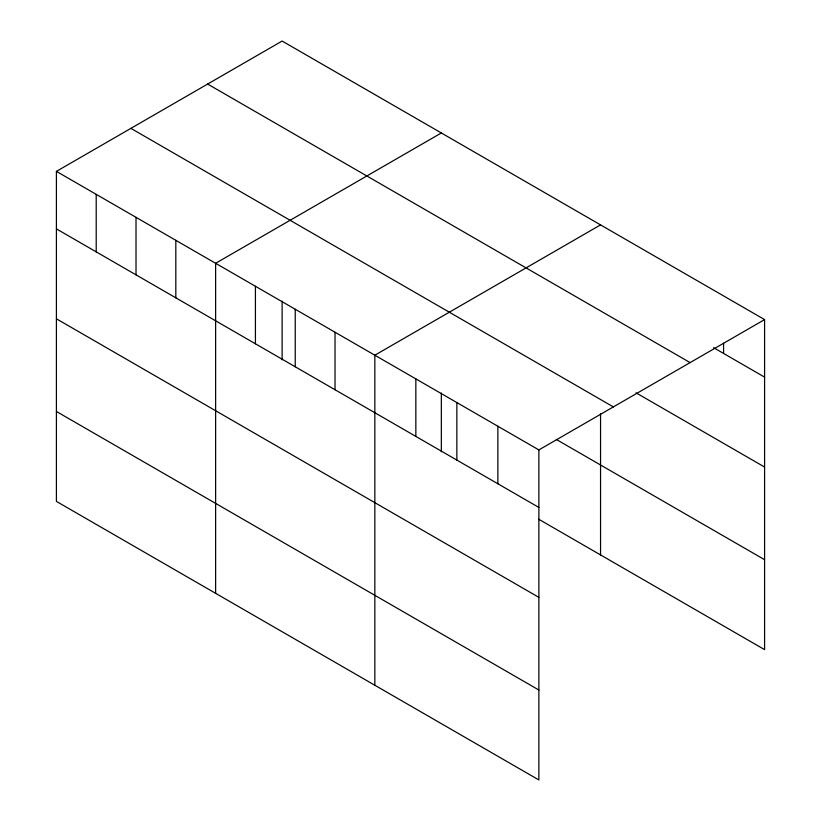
<?xml version="1.0" encoding="UTF-8"?>
<svg xmlns="http://www.w3.org/2000/svg" width="821" height="821" viewBox="0 0 821 821"><rect width="100%" height="100%" fill="white"/><g stroke="black" fill="none" stroke-linecap="round" stroke-linejoin="round"><path stroke-width="1.23" d="M56.413 171.373L538.874 449.918L538.874 779.95L56.413 501.405L56.413 171.373L282.126 41.05L764.587 319.595L764.587 649.627L538.638 519.18M441.339 132.971L215.625 263.295L215.625 593.326M600.551 224.892L374.838 355.206L374.838 685.248M538.874 449.918L764.587 319.595M713.603 347.683L764.587 377.116M207.641 84.06L690.102 362.605M636.018 392.818L764.587 467.046M130.898 128.363L613.359 406.908M556.33 439.461L764.587 559.696M56.413 228.885L538.874 507.44M56.413 318.815L538.874 597.36M56.413 411.475L538.874 690.02M723.578 343.209L723.578 353.44M600.551 413.661L600.551 554.924M497.865 426.243L497.865 483.754M456.856 402.567L456.856 460.078M441.339 393.054L441.339 451.766M415.847 378.892L415.847 436.403M335.03 332.228L335.03 389.749M295.232 309.25L295.232 366.771M282.126 301.143L282.126 359.844M255.423 286.272L255.423 343.783M175.817 240.307L175.817 297.828M136.019 217.329L136.019 274.85M96.211 194.351L96.211 251.873"/></g></svg>
